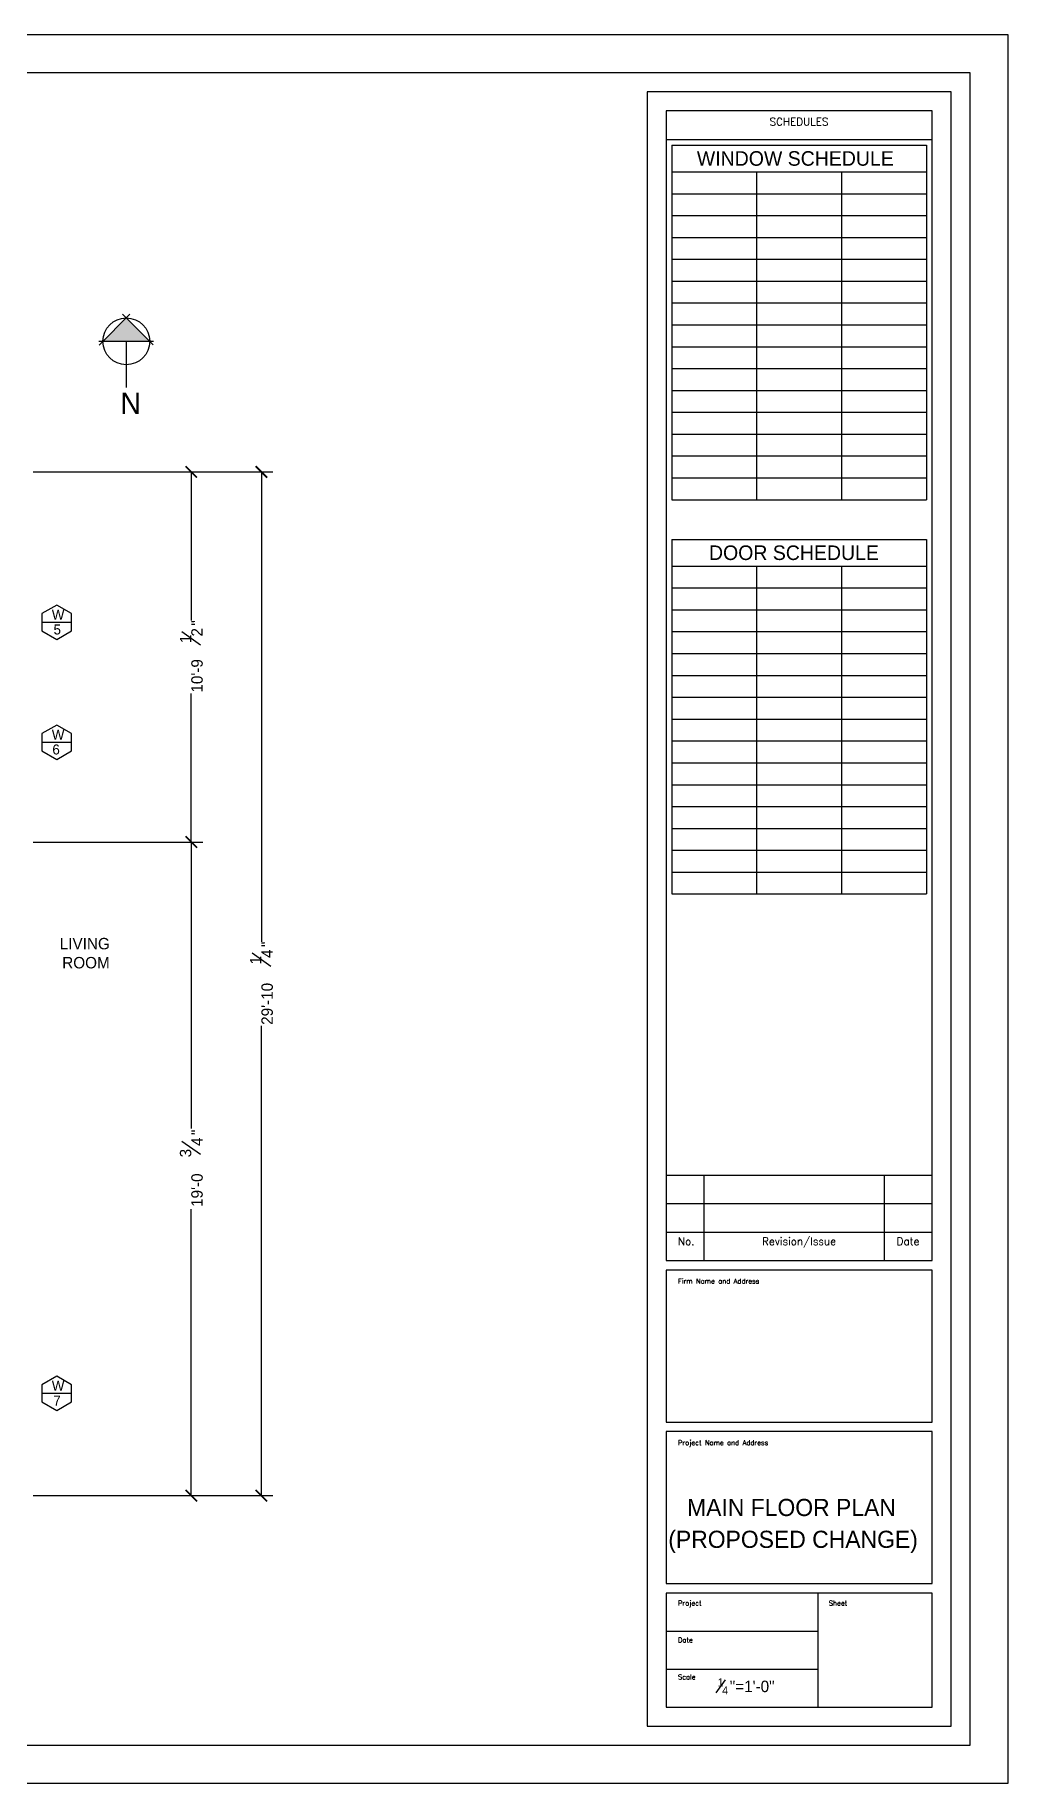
# Model space of a CAD drawing. Extents: x 4717 to 7702, y 2182 to 2878.
# Drawn here: x 6340 to 6680, y 2182 to 2794 of the extents above; entities that cross this region are included whole.
import ezdxf
from ezdxf.enums import TextEntityAlignment as Align

# ---------------------------------------------------------------- set-up
doc = ezdxf.new("R2010")
doc.units = 0
doc.layers.get('0').update_dxf_attribs({"linetype": 'CONTINUOUS'})
doc.layers.get('DEFPOINTS').update_dxf_attribs({"linetype": 'CONTINUOUS'})
doc.layers.add('TEXT_AND_DIM', color=7, linetype='CONTINUOUS')
doc.styles.add('ROMAN', font='romans')
doc.dimstyles.get("Standard").update_dxf_attribs({"dimtxt": 2.5, "dimasz": 2.5, "dimexe": 1.25, "dimexo": 0.625, "dimtad": 1, "dimcen": 2.5, "dimazin": 3, "dimtfac": 1, "dimtmove": 0, "dimatfit": 3})

# ---------------------------------------------------------------- blocks, each defined once
blk = doc.blocks.new('_ARCHTICK')
at = {"color": 0, "linetype": 'BYBLOCK', "const_width": 0.15}
blk.add_lwpolyline([(-0.5, -0.5), (0.5, 0.5)], dxfattribs=at)
blk = doc.blocks.new('*X119')
at = {"layer": 'TEXT_AND_DIM', "color": 0, "linetype": 'CONTINUOUS'}
blk.add_line((6422.21, 2468.29), (6415.66, 2472.88), dxfattribs=at)
for s, p in [('1', (6418.93, 2468.96)), ('"', (6422.93, 2475.06)), ('4', (6422.93, 2471.25)), ("29'-10", (6422.93, 2447.82))]:
    blk.add_text(s, height=4, rotation=90, dxfattribs=at).set_placement(p)
blk = doc.blocks.new('*D35')
at = {"layer": 'DEFPOINTS', "color": 0}
for p in [(6335.02, 2641.33), (6335.02, 2283.07), (6418.93, 2283.07)]:
    blk.add_point(p, dxfattribs=at)
at = {"layer": 'TEXT_AND_DIM', "color": 0}
for p, q in [((6339.02, 2641.33), (6422.93, 2641.33)), ((6418.93, 2641.33), (6418.93, 2476.91)), ((6418.93, 2283.07), (6418.93, 2447.49)), ((6339.02, 2283.07), (6422.93, 2283.07))]:
    blk.add_line(p, q, dxfattribs=at)
at = {"layer": 'TEXT_AND_DIM', "color": 0, "xscale": 4, "yscale": 4, "zscale": 4}
for p, rotation in [((6418.93, 2641.33), 90), ((6418.93, 2283.07), 270)]:
    blk.add_blockref('_ARCHTICK', p, dxfattribs=dict(at, rotation=rotation))
at = {"layer": 'TEXT_AND_DIM', "color": 0}
blk.add_blockref('*X119', (0, 0), dxfattribs=at)
blk = doc.blocks.new('*X129')
at = {"layer": 'TEXT_AND_DIM', "color": 0, "linetype": 'CONTINUOUS'}
blk.add_line((6397.65, 2580.75), (6391.1, 2585.34), dxfattribs=at)
for s, p in [('"', (6398.38, 2587.52)), ('1', (6394.38, 2581.43)), ('2', (6398.38, 2583.71)), ("10'-9", (6398.38, 2564.09))]:
    blk.add_text(s, height=4, rotation=90, dxfattribs=at).set_placement(p)
blk = doc.blocks.new('*D48')
at = {"layer": 'DEFPOINTS', "color": 0}
for p in [(6335.02, 2641.33), (6335.02, 2511.81), (6394.38, 2511.81)]:
    blk.add_point(p, dxfattribs=at)
at = {"layer": 'TEXT_AND_DIM', "color": 0}
for p, q in [((6339.02, 2641.33), (6398.38, 2641.33)), ((6394.38, 2641.33), (6394.38, 2589.31)), ((6394.38, 2511.81), (6394.38, 2563.83)), ((6339.02, 2511.81), (6398.38, 2511.81))]:
    blk.add_line(p, q, dxfattribs=at)
at = {"layer": 'TEXT_AND_DIM', "color": 0, "xscale": 4, "yscale": 4, "zscale": 4}
for p, rotation in [((6394.38, 2641.33), 90), ((6394.38, 2511.81), 270)]:
    blk.add_blockref('_ARCHTICK', p, dxfattribs=dict(at, rotation=rotation))
at = {"layer": 'TEXT_AND_DIM', "color": 0}
blk.add_blockref('*X129', (0, 0), dxfattribs=at)
blk = doc.blocks.new('*X130')
at = {"layer": 'TEXT_AND_DIM', "color": 0, "linetype": 'CONTINUOUS'}
blk.add_line((6397.65, 2402.48), (6391.1, 2407.06), dxfattribs=at)
for s, p in [('"', (6398.38, 2409.25)), ('4', (6398.38, 2405.44)), ('3', (6394.38, 2401.44)), ("19'-0", (6398.38, 2384.1))]:
    blk.add_text(s, height=4, rotation=90, dxfattribs=at).set_placement(p)
blk = doc.blocks.new('*D49')
at = {"layer": 'DEFPOINTS', "color": 0}
for p in [(6335.02, 2511.81), (6335.02, 2283.07), (6394.38, 2283.07)]:
    blk.add_point(p, dxfattribs=at)
at = {"layer": 'TEXT_AND_DIM', "color": 0}
for p, q in [((6339.02, 2511.81), (6398.38, 2511.81)), ((6394.38, 2511.81), (6394.38, 2411.56)), ((6394.38, 2283.07), (6394.38, 2383.31)), ((6339.02, 2283.07), (6398.38, 2283.07))]:
    blk.add_line(p, q, dxfattribs=at)
at = {"layer": 'TEXT_AND_DIM', "color": 0, "xscale": 4, "yscale": 4, "zscale": 4}
for p, rotation in [((6394.38, 2511.81), 90), ((6394.38, 2283.07), 270)]:
    blk.add_blockref('_ARCHTICK', p, dxfattribs=dict(at, rotation=rotation))
at = {"layer": 'TEXT_AND_DIM', "color": 0}
blk.add_blockref('*X130', (0, 0), dxfattribs=at)
blk = doc.blocks.new('*X67')
at = {"layer": 'TEXT_AND_DIM', "linetype": 'CONTINUOUS'}
for s, p in [('LIVING', (6348.33, 2474.25)), ('ROOM', (6349.19, 2467.58))]:
    blk.add_text(s, height=4, dxfattribs=at).set_placement(p)
blk = doc.blocks.new('*U68')
at = {"layer": 'TEXT_AND_DIM', "linetype": 'CONTINUOUS'}
for points in [[(6371.62, 2687.03), (6363.42, 2687.03), (6371.62, 2695.23)], [(6371.62, 2687.03), (6371.62, 2695.23), (6379.81, 2687.03)]]:
    blk.add_solid(points, dxfattribs=at)
blk = doc.blocks.new('*X69')
at = {"layer": 'TEXT_AND_DIM', "linetype": 'CONTINUOUS'}
blk.add_line((6578.2, 2214.03), (6581.41, 2218.62), dxfattribs=at)
for s, height, p in [('1', 2.8, (6578.67, 2216.32)), ('4', 2.8, (6580.27, 2213.52)), ('"=1\'-0"', 4, (6582.93, 2214.32))]:
    blk.add_text(s, height=height, dxfattribs=at).set_placement(p)
blk = doc.blocks.new('*X70')
at = {"layer": 'TEXT_AND_DIM', "linetype": 'CONTINUOUS'}
for s, p in [('MAIN FLOOR PLAN', (6567.97, 2275.93)), ('(PROPOSED CHANGE)', (6561.4, 2264.79))]:
    blk.add_text(s, height=6, dxfattribs=at).set_placement(p)
blk = doc.blocks.new('*T59')
at = {"layer": 'DEFPOINTS', "color": 8}
blk.add_line((0, 0), (0, 0), dxfattribs=at)
at = {"layer": 'TEXT_AND_DIM', "color": 0, "linetype": 'BYBLOCK'}
for p, q in [((0, 0), (89.25, 0)), ((0, 0), (0, -124.1)), ((89.25, 0), (89.25, -124.1)), ((0, -9.35), (89.25, -9.35)), ((29.75, -9.35), (29.75, -124.1)), ((59.5, -9.35), (59.5, -124.1)), ((0, -17), (89.25, -17)), ((0, -24.65), (89.25, -24.65)), ((0, -32.3), (89.25, -32.3)), ((0, -39.95), (89.25, -39.95)), ((0, -47.6), (89.25, -47.6)), ((0, -55.25), (89.25, -55.25)), ((0, -62.9), (89.25, -62.9)), ((0, -70.55), (89.25, -70.55)), ((0, -78.2), (89.25, -78.2)), ((0, -85.85), (89.25, -85.85)), ((0, -93.5), (89.25, -93.5)), ((0, -101.15), (89.25, -101.15)), ((0, -108.8), (89.25, -108.8)), ((0, -116.45), (89.25, -116.45)), ((0, -124.1), (89.25, -124.1))]:
    blk.add_line(p, q, dxfattribs=at)
at = {"layer": 'TEXT_AND_DIM', "color": 0, "linetype": 'CONTINUOUS'}
blk.add_text('WINDOW SCHEDULE', height=5.1, dxfattribs=at).set_placement((8.804, -7.225))
blk = doc.blocks.new('*T60')
at = {"layer": 'DEFPOINTS', "color": 8}
blk.add_line((0, 0), (0, 0), dxfattribs=at)
at = {"layer": 'TEXT_AND_DIM', "color": 0, "linetype": 'BYBLOCK'}
for p, q in [((0, 0), (89.25, 0)), ((0, 0), (0, -124.1)), ((89.25, 0), (89.25, -124.1)), ((0, -9.35), (89.25, -9.35)), ((29.75, -9.35), (29.75, -124.1)), ((59.5, -9.35), (59.5, -124.1)), ((0, -17), (89.25, -17)), ((0, -24.65), (89.25, -24.65)), ((0, -32.3), (89.25, -32.3)), ((0, -39.95), (89.25, -39.95)), ((0, -47.6), (89.25, -47.6)), ((0, -55.25), (89.25, -55.25)), ((0, -62.9), (89.25, -62.9)), ((0, -70.55), (89.25, -70.55)), ((0, -78.2), (89.25, -78.2)), ((0, -85.85), (89.25, -85.85)), ((0, -93.5), (89.25, -93.5)), ((0, -101.15), (89.25, -101.15)), ((0, -108.8), (89.25, -108.8)), ((0, -116.45), (89.25, -116.45)), ((0, -124.1), (89.25, -124.1))]:
    blk.add_line(p, q, dxfattribs=at)
at = {"layer": 'TEXT_AND_DIM', "color": 0, "linetype": 'CONTINUOUS'}
blk.add_text('DOOR SCHEDULE', height=5.1, dxfattribs=at).set_placement((13.054, -7.225))

msp = doc.modelspace()

# ---------------------------------------------------------------- linework, layer by layer
for p, q in [((6680.359, 2794.246), (5762.727, 2794.246)), ((6680.359, 2182.491), (6680.359, 2794.246)), ((6667.06, 2780.947), (5776.026, 2780.947)), ((6667.06, 2195.79), (6667.06, 2780.947)), ((6660.411, 2774.297), (6554.019, 2774.297)), ((6554.019, 2774.297), (6554.019, 2202.439)), ((6660.411, 2202.439), (6660.411, 2774.297)), ((6653.761, 2767.648), (6560.668, 2767.648)), ((6560.668, 2767.648), (6560.668, 2365.352)), ((6653.761, 2365.352), (6653.761, 2767.648)), ((6560.668, 2757.673), (6653.761, 2757.673)), ((6560.668, 2757.673), (6653.761, 2757.673)), ((6560.668, 2395.275), (6653.761, 2395.275)), ((6573.967, 2365.352), (6573.967, 2395.275)), ((6637.138, 2365.352), (6637.138, 2395.275)), ((6560.668, 2385.301), (6653.761, 2385.301)), ((6560.668, 2375.326), (6653.761, 2375.326)), ((6560.668, 2365.352), (6653.761, 2365.352)), ((6653.761, 2362.027), (6560.668, 2362.027)), ((6560.668, 2362.027), (6560.668, 2308.831)), ((6653.761, 2308.831), (6653.761, 2362.027)), ((6560.668, 2308.831), (6653.761, 2308.831)), ((6653.761, 2305.507), (6560.668, 2305.507)), ((6560.668, 2305.507), (6560.668, 2252.31)), ((6653.761, 2252.31), (6653.761, 2305.507)), ((6560.668, 2252.31), (6653.761, 2252.31)), ((6653.761, 2248.986), (6560.668, 2248.986)), ((6560.668, 2248.986), (6560.668, 2209.089)), ((6613.864, 2209.089), (6613.864, 2248.986)), ((6653.761, 2209.089), (6653.761, 2248.986)), ((6560.668, 2235.687), (6613.864, 2235.687)), ((6560.668, 2222.388), (6613.864, 2222.388)), ((6560.668, 2209.089), (6653.761, 2209.089)), ((6554.019, 2202.439), (6660.411, 2202.439)), ((5776.026, 2195.79), (6667.06, 2195.79)), ((5762.727, 2182.491), (6680.359, 2182.491))]:
    msp.add_line(p, q)
at = {"layer": 'TEXT_AND_DIM'}
for p, q in [((6372.892, 2696.506), (6362.085, 2685.698)), ((6370.324, 2696.519), (6381.045, 2685.799)), ((6361.991, 2687.032), (6381.125, 2687.032)), ((6371.558, 2687.032), (6371.558, 2670.902)), ((6342.044, 2588.713), (6352.494, 2588.713)), ((6342.044, 2546.713), (6352.494, 2546.713)), ((6342.044, 2318.878), (6352.494, 2318.878))]:
    msp.add_line(p, q, dxfattribs=at)
for points in [[(6347.269, 2582.68), (6352.494, 2585.696), (6352.494, 2591.729), (6347.269, 2594.746), (6342.044, 2591.729), (6342.044, 2585.696)], [(6347.269, 2540.68), (6352.494, 2543.696), (6352.494, 2549.729), (6347.269, 2552.746), (6342.044, 2549.729), (6342.044, 2543.696)], [(6347.269, 2312.845), (6352.494, 2315.862), (6352.494, 2321.895), (6347.269, 2324.911), (6342.044, 2321.895), (6342.044, 2315.862)]]:
    msp.add_lwpolyline(points, close=True, dxfattribs=at)
msp.add_circle((6371.615, 2687.032), 8.196, dxfattribs=at)

# ---------------------------------------------------------------- block references
for name, p in [('*T59', (6562.587, 2755.702)), ('*U68', (0, 0)), ('*T60', (6562.587, 2617.725)), ('*X67', (0, 0)), ('*X70', (0, 0)), ('*X69', (0, 0))]:
    msp.add_blockref(name, p, dxfattribs=at)

# ---------------------------------------------------------------- texts
at = {"style": 'ROMAN'}
for s, p in [('SCHEDULES', (6607.169, 2762.536)), ('SCHEDULES', (6607.169, 2762.536)), ('Revision/Issue', (6607.169, 2370.762)), ('No.', (6567.679, 2370.762)), ('Date', (6645.351, 2370.762))]:
    msp.add_text(s, height=2.6598, dxfattribs=at).set_placement(p, align=Align.CENTER)
for s, height, p in [('Firm Name and Address', 1.72887, (6564.801, 2357.269)), ('Project Name and Address', 1.72887, (6564.801, 2300.748)), ('Project', 1.7289, (6564.801, 2244.586)), ('Sheet', 1.7289, (6617.585, 2244.586)), ('Date', 1.7289, (6564.801, 2231.668)), ('Scale', 1.7289, (6564.801, 2218.749))]:
    msp.add_text(s, height=height, dxfattribs=at).set_placement(p)
at = {"layer": 'TEXT_AND_DIM', "linetype": 'CONTINUOUS'}
for s, height, p in [('N', 7.5, (6369.559, 2661.56)), ('W', 3.5, (6345.549, 2589.609)), ('5', 3.5, (6346.149, 2584.443)), ('W', 3.5, (6345.549, 2547.609)), ('6', 3.5, (6345.742, 2542.443)), ('W', 3.5, (6345.549, 2319.774)), ('7', 3.5, (6346.086, 2314.609))]:
    msp.add_text(s, height=height, dxfattribs=at).set_placement(p)

# ---------------------------------------------------------------- dimensions: what is measured, and where the dimension line sits
at = {"layer": 'TEXT_AND_DIM'}
for base, p1, p2, picture, middle in [((6418.935, 2283.067), (6335.021, 2641.335), (6335.021, 2283.067), '*D35', (6418.935, 2462.201)), ((6394.376, 2511.807), (6335.021, 2641.335), (6335.021, 2511.807), '*D48', (6394.376, 2576.571)), ((6394.376, 2283.067), (6335.021, 2511.807), (6335.021, 2283.067), '*D49', (6394.376, 2397.437))]:
    dim = msp.add_linear_dim(base=base, p1=p1, p2=p2, angle=90, dimstyle='Standard', dxfattribs=at)
    dim.commit()
    dim.dimension.update_dxf_attribs({"geometry": picture, "text_midpoint": middle})

doc.saveas('drawing.dxf')
